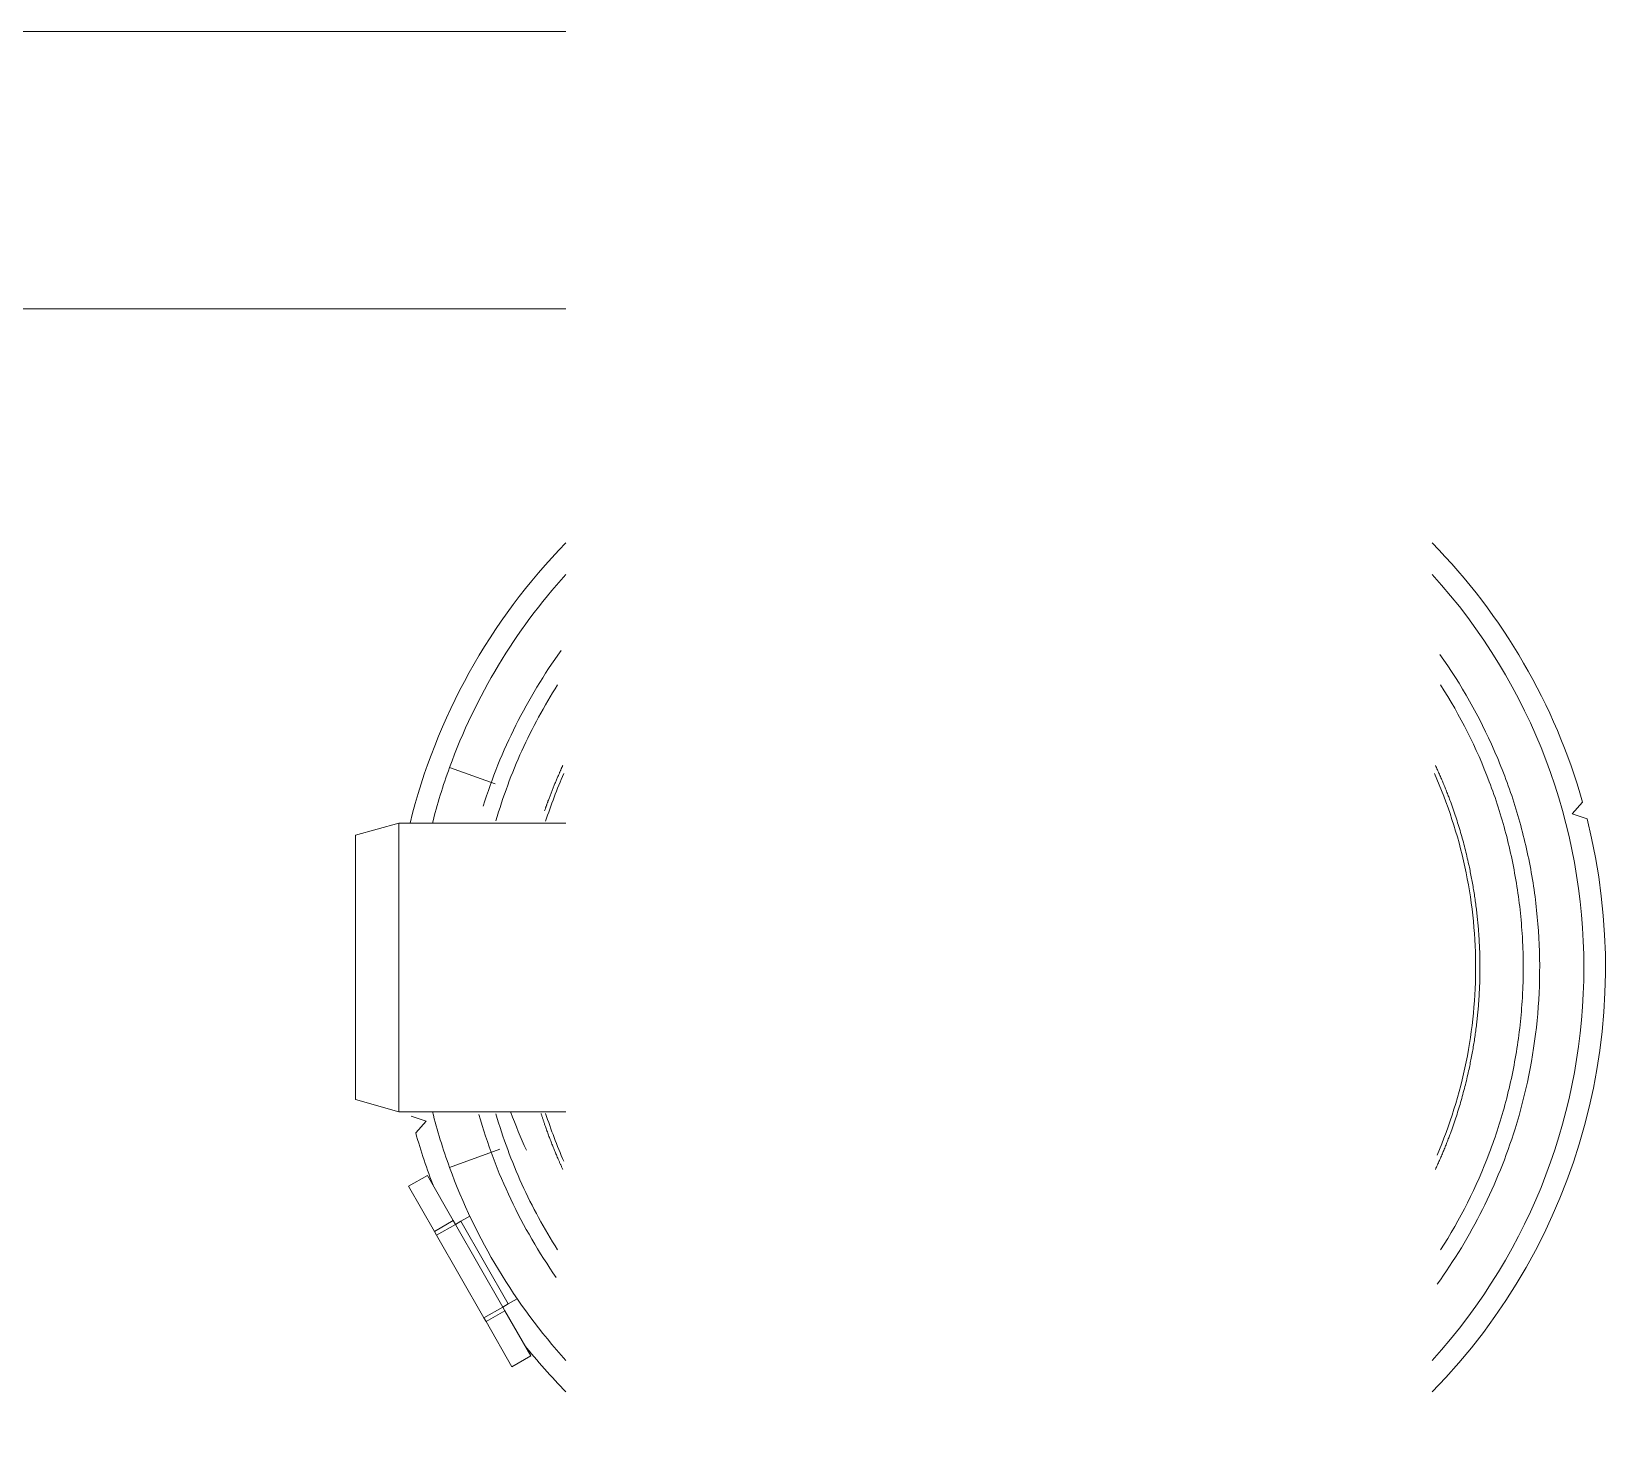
# Model space of a CAD drawing. Header units: millimetres. Extents: x 2179 to 48742, y 3478 to 161002.
# Drawn here: x 23179.7 to 23361.4, y 147777.7 to 147940.8 of the extents above; entities that cross this region are included whole.
import ezdxf

# ---------------------------------------------------------------- set-up
doc = ezdxf.new("R2010")
doc.units = ezdxf.units.MM
doc.layers.add('0-1', color=7, linetype='Continuous', lineweight=9)
doc.layers.add('2966-1_navrh dispozice stroju-HK_02_dwg-1', color=7, linetype='Continuous', lineweight=9, true_color=0x919191)

# ---------------------------------------------------------------- blocks, each defined once
blk = doc.blocks.new('2966-1_navrh dispozice stroju-HK_02_dwg_SE2254-903774-1NP _ stroje')
at = {"layer": '0-1'}
for start, end in [(0, 90), (270, 0)]:
    blk.add_arc((-9818.5, -1045.75), 16, start, end, dxfattribs=at)
blk = doc.blocks.new('2966-1_navrh dispozice stroju-HK_02_dwg_SE2253-903775-1NP _ stroje')
at = {"layer": '0-1', "flags": 128}
for points in [[(-9864.5, -827.75), (-9864.5, -981.75), (-9896.5, -981.75), (-9896.5, -827.75)], [(-9818.5, -1029.75), (-9821.1, -1029.75), (-9857.2, -1029.75)], [(-9862.44, -1061.75), (-9821.1, -1061.75), (-9818.5, -1061.75)]]:
    blk.add_lwpolyline(points, dxfattribs=at)
at = {"layer": '0-1'}
for points, knots in [([(-9896.5, -981.75), (-9896.48, -984), (-9896.45, -987.38), (-9896.3, -991.89), (-9896.13, -995.27), (-9895.92, -998.64), (-9895.65, -1002.01), (-9895.33, -1005.38), (-9894.95, -1008.74), (-9894.52, -1012.09), (-9894.03, -1015.44), (-9893.47, -1018.78), (-9892.84, -1022.1), (-9892.13, -1025.41), (-9891.34, -1028.69), (-9890.45, -1031.96), (-9889.46, -1035.19), (-9888.35, -1038.39), (-9887.11, -1041.53), (-9885.69, -1044.61), (-9884.08, -1047.58), (-9882.26, -1050.44), (-9880.18, -1053.11), (-9877.82, -1055.55), (-9875.21, -1057.7), (-9872.31, -1059.48), (-9868.05, -1061.04), (-9864.67, -1061.44), (-9862.44, -1061.75)], [0, 0, 0, 0, 0.071431, 0.107147, 0.142862, 0.178578, 0.214294, 0.250009, 0.285725, 0.321441, 0.357156, 0.392872, 0.428588, 0.464303, 0.500019, 0.535734, 0.57145, 0.607165, 0.64288, 0.678594, 0.714308, 0.75002, 0.785732, 0.821443, 0.857154, 0.892863, 0.928574, 1, 1, 1, 1]), ([(-9855.93, -1032.13), (-9857.14, -1030.34), (-9858.37, -1027.35), (-9859.67, -1023.25), (-9860.5, -1020.14), (-9861.22, -1016.99), (-9861.84, -1013.83), (-9862.39, -1010.65), (-9862.86, -1007.46), (-9863.26, -1004.27), (-9863.61, -1001.06), (-9863.89, -997.85), (-9864.1, -994.63), (-9864.26, -991.41), (-9864.4, -987.12), (-9864.46, -983.89), (-9864.5, -981.75)], [0, 0, 0, 0, 0.124908, 0.187412, 0.249918, 0.312425, 0.374932, 0.43744, 0.499947, 0.562454, 0.624961, 0.687468, 0.749975, 0.812481, 0.874988, 1, 1, 1, 1]), ([(-9821.1, -1061.75), (-9819.05, -1061.75), (-9815.98, -1061.09), (-9812.39, -1059.05), (-9810.06, -1057.01), (-9808.18, -1054.56), (-9806.79, -1051.8), (-9805.94, -1048.82), (-9805.66, -1045.75), (-9805.94, -1042.67), (-9806.79, -1039.69), (-9808.18, -1036.93), (-9810.06, -1034.48), (-9812.39, -1032.45), (-9815.98, -1030.4), (-9819.05, -1029.74), (-9821.1, -1029.75)], [0, 0, 0, 0, 0.124982, 0.187476, 0.249975, 0.312477, 0.374983, 0.437491, 0.5, 0.562509, 0.625017, 0.687523, 0.750025, 0.812524, 0.875018, 1, 1, 1, 1]), ([(-9862.46, -1061.75), (-9860.41, -1061.75), (-9857.33, -1061.1), (-9853.75, -1059.06), (-9851.42, -1057.02), (-9849.53, -1054.58), (-9848.14, -1051.82), (-9847.29, -1048.84), (-9847, -1045.77), (-9847.28, -1042.69), (-9848.12, -1039.71), (-9849.5, -1036.95), (-9852.02, -1033.68), (-9854.56, -1031.85), (-9856.44, -1031.02)], [0, 0, 0, 0, 0.142832, 0.214252, 0.285676, 0.357105, 0.428538, 0.499973, 0.57141, 0.642847, 0.714283, 0.785715, 0.857144, 1, 1, 1, 1])]:
    blk.add_open_spline(points, degree=3, knots=knots, dxfattribs=at)
blk.add_blockref('2966-1_navrh dispozice stroju-HK_02_dwg_SE2254-903774-1NP _ stroje', (0, 0))
blk = doc.blocks.new('2966-1_navrh dispozice stroju-HK_02_dwg_SE2250-903778-1NP _ stroje')
at = {"layer": '0-1'}
for start, end in [(250, 255.7197), (284.2803, 290)]:
    blk.add_arc((-9788.5, -777.75), 67.5, start, end, dxfattribs=at)
blk = doc.blocks.new('2966-1_navrh dispozice stroju-HK_02_dwg_SE2249-903779-1NP _ stroje')
at = {"layer": '0-1'}
for p, q in [((-9767.53, -835.37), (-9765.42, -841.18)), ((-9809.67, -835.91), (-9811.59, -841.18))]:
    blk.add_line(p, q, dxfattribs=at)
blk.add_blockref('2966-1_navrh dispozice stroju-HK_02_dwg_SE2250-903778-1NP _ stroje', (0, 0))
blk = doc.blocks.new('2966-1_navrh dispozice stroju-HK_02_dwg_SE2248-903780-1NP _ stroje')
at = {"layer": '0-1'}
for p, q in [((-9748.87, -834.8), (-9747.63, -836.97)), ((-9759.81, -838.84), (-9759.21, -839.88))]:
    blk.add_line(p, q, dxfattribs=at)
at = {"layer": '0-1', "flags": 128}
for points in [[(-9749.3, -835.05), (-9748.07, -837.22), (-9749.31, -835.05), (-9749.3, -835.05), (-9748.87, -834.8), (-9743.67, -831.82), (-9742.42, -833.99), (-9747.63, -836.97), (-9748.06, -837.22), (-9748.07, -837.22), (-9757.59, -842.69), (-9757.6, -842.69), (-9758.04, -842.94), (-9763.24, -845.92), (-9764.49, -843.75), (-9759.28, -840.77)], [(-9758.04, -842.94), (-9759.28, -840.77), (-9758.85, -840.52), (-9759.21, -839.88), (-9749.67, -834.41), (-9750.27, -833.37)], [(-9758.85, -840.52), (-9758.84, -840.52), (-9757.59, -842.69), (-9758.84, -840.52), (-9749.3, -835.05), (-9749.67, -834.41)]]:
    blk.add_lwpolyline(points, dxfattribs=at)
blk = doc.blocks.new('2966-1_navrh dispozice stroju-HK_02_dwg_SE2247-903781-1NP _ stroje')
at = {"layer": '0-1'}
for start, end in [(47.7946, 132.2054), (227.7946, 250), (290, 312.2054)]:
    blk.add_arc((-9788.5, -777.75), 67.5, start, end, dxfattribs=at)
blk = doc.blocks.new('2966-1_navrh dispozice stroju-HK_02_dwg_SE2246-903782-1NP _ stroje')
at = {"layer": '0-1'}
blk.add_arc((-9792.08, -778.59), 59.12, 290.0935, 294.6718, dxfattribs=at)
blk.add_blockref('2966-1_navrh dispozice stroju-HK_02_dwg_SE2247-903781-1NP _ stroje', (0, 0))
blk = doc.blocks.new('2966-1_navrh dispozice stroju-HK_02_dwg_SE2237-903791-1NP _ stroje')
at = {"layer": '0-1'}
blk.add_open_spline([(-9720.25, -1030.88), (-9722.16, -1031.67), (-9724.76, -1033.47), (-9727.35, -1036.72), (-9728.79, -1039.48), (-9729.68, -1042.46), (-9730.01, -1045.56), (-9729.75, -1048.66), (-9728.93, -1051.67), (-9727.55, -1054.46), (-9725.67, -1056.94), (-9723.33, -1059.01), (-9719.73, -1061.08), (-9716.63, -1061.75), (-9714.56, -1061.75)], degree=3, knots=[0, 0, 0, 0, 0.142845, 0.214274, 0.285708, 0.357144, 0.428582, 0.50002, 0.571457, 0.64289, 0.71432, 0.785746, 0.857167, 1, 1, 1, 1], dxfattribs=at)
blk = doc.blocks.new('2966-1_navrh dispozice stroju-HK_02_dwg_SE2236-903792-1NP _ stroje')
at = {"layer": '0-1', "flags": 128}
for points in [[(-9680.5, -827.75), (-9680.5, -981.75), (-9712.5, -981.75), (-9712.5, -827.75)], [(-9719.78, -1029.75), (-9755.9, -1029.75), (-9758.5, -1029.75)], [(-9758.5, -1061.75), (-9755.9, -1061.75), (-9714.56, -1061.75)]]:
    blk.add_lwpolyline(points, dxfattribs=at)
at = {"layer": '0-1'}
blk.add_arc((-9758.5, -1045.75), 16, 90, 270, dxfattribs=at)
for points, knots in [([(-9712.5, -981.75), (-9712.52, -983.89), (-9712.56, -987.12), (-9712.71, -991.41), (-9712.89, -994.63), (-9713.12, -997.84), (-9713.4, -1001.05), (-9713.74, -1004.26), (-9714.15, -1007.45), (-9714.61, -1010.64), (-9715.16, -1013.82), (-9715.78, -1016.98), (-9716.5, -1020.12), (-9717.33, -1023.24), (-9718.63, -1027.33), (-9719.86, -1030.32), (-9721.06, -1032.12)], [0, 0, 0, 0, 0.125013, 0.18752, 0.250027, 0.312535, 0.375042, 0.437549, 0.500056, 0.562563, 0.625071, 0.687578, 0.750085, 0.81259, 0.875093, 1, 1, 1, 1]), ([(-9714.56, -1061.75), (-9712.34, -1061.44), (-9708.95, -1061.04), (-9704.69, -1059.48), (-9701.8, -1057.7), (-9699.18, -1055.55), (-9696.82, -1053.11), (-9694.75, -1050.43), (-9692.92, -1047.58), (-9691.31, -1044.61), (-9689.9, -1041.53), (-9688.65, -1038.39), (-9687.54, -1035.19), (-9686.55, -1031.96), (-9685.66, -1028.69), (-9684.87, -1025.41), (-9684.17, -1022.1), (-9683.54, -1018.78), (-9682.98, -1015.44), (-9682.48, -1012.09), (-9682.05, -1008.74), (-9681.68, -1005.38), (-9681.35, -1002.01), (-9681.08, -998.64), (-9680.87, -995.27), (-9680.71, -991.89), (-9680.57, -987.38), (-9680.53, -984), (-9680.5, -981.75)], [0, 0, 0, 0, 0.071426, 0.107137, 0.142846, 0.178557, 0.214268, 0.24998, 0.285692, 0.321406, 0.35712, 0.392835, 0.42855, 0.464266, 0.499981, 0.535697, 0.571412, 0.607128, 0.642844, 0.678559, 0.714275, 0.749991, 0.785706, 0.821422, 0.857138, 0.892853, 0.928569, 1, 1, 1, 1]), ([(-9755.9, -1029.75), (-9757.95, -1029.74), (-9761.03, -1030.4), (-9764.61, -1032.45), (-9766.94, -1034.48), (-9768.83, -1036.93), (-9770.21, -1039.69), (-9771.06, -1042.67), (-9771.35, -1045.75), (-9771.06, -1048.82), (-9770.21, -1051.8), (-9768.83, -1054.56), (-9766.94, -1057.01), (-9764.61, -1059.05), (-9761.03, -1061.09), (-9757.95, -1061.75), (-9755.9, -1061.75)], [0, 0, 0, 0, 0.124982, 0.187476, 0.249975, 0.312477, 0.374983, 0.437491, 0.5, 0.562509, 0.625017, 0.687523, 0.750025, 0.812524, 0.875018, 1, 1, 1, 1])]:
    blk.add_open_spline(points, degree=3, knots=knots, dxfattribs=at)
blk.add_blockref('2966-1_navrh dispozice stroju-HK_02_dwg_SE2237-903791-1NP _ stroje', (0, 0))
blk = doc.blocks.new('2966-1_navrh dispozice stroju-HK_02_dwg_SE2221-903803-1NP _ stroje')
at = {"layer": '0-1'}
for points in [[(-9769.88, -718.19), (-9766.68, -719.19), (-9760.43, -721.71), (-9754.67, -725.21), (-9751.95, -727.17)], [(-9752.73, -828.88), (-9755.59, -830.87), (-9761.63, -834.39), (-9768.17, -836.84), (-9771.53, -837.79)]]:
    blk.add_open_spline(points, degree=3, dxfattribs=at)
blk = doc.blocks.new('2966-1_navrh dispozice stroju-HK_02_dwg_SE2222-903804-1NP _ stroje')
at = {"layer": '0-1'}
blk.add_open_spline([(-9824.62, -726.86), (-9821.15, -724.4), (-9815.57, -721.24), (-9807.6, -718.23), (-9801.43, -716.59), (-9795.12, -715.59), (-9788.74, -715.24), (-9780.23, -715.64), (-9773.94, -716.92), (-9769.88, -718.19)], degree=3, knots=[0, 0, 0, 0, 0.222222, 0.333333, 0.444444, 0.555556, 0.666667, 0.777778, 1, 1, 1, 1], dxfattribs=at)
blk.add_open_spline([(-9807.12, -837.3), (-9810.33, -836.3), (-9816.57, -833.78), (-9822.33, -830.28), (-9825.06, -828.32)], degree=3, dxfattribs=at)
blk = doc.blocks.new('2966-1_navrh dispozice stroju-HK_02_dwg_SE2223-903805-1NP _ stroje')
at = {"layer": '0-1'}
for points in [[(-9805.41, -835.83), (-9808.18, -835.03), (-9813.59, -833.02), (-9818.67, -830.27), (-9821.1, -828.72)], [(-9755.91, -828.72), (-9758.33, -830.27), (-9763.41, -833.02), (-9768.82, -835.03), (-9771.59, -835.83)]]:
    blk.add_open_spline(points, degree=3, dxfattribs=at)
blk = doc.blocks.new('2966-1_navrh dispozice stroju-HK_02_dwg_SE2224-903806-1NP _ stroje')
at = {"layer": '0-1'}
for points in [[(-9806.59, -830.21), (-9807.59, -829.87), (-9809.23, -829.23), (-9810.86, -828.55), (-9811.82, -828.11)], [(-9765.19, -828.11), (-9766.36, -828.66), (-9768.37, -829.47), (-9770.4, -830.23), (-9771.63, -830.62)]]:
    blk.add_open_spline(points, degree=2, knots=[0, 0, 0, 0.375, 0.625, 1, 1, 1], dxfattribs=at)
blk = doc.blocks.new('2966-1_navrh dispozice stroju-HK_02_dwg_SE2225-903807-1NP _ stroje')
at = {"layer": '0-1'}
for points in [[(-9805.37, -830.1), (-9806.3, -829.79), (-9808.16, -829.14), (-9809.98, -828.39), (-9810.88, -827.99)], [(-9766.13, -827.99), (-9767.03, -828.39), (-9768.85, -829.14), (-9770.7, -829.79), (-9771.64, -830.1)]]:
    blk.add_open_spline(points, degree=3, dxfattribs=at)
blk = doc.blocks.new('2966-1_navrh dispozice stroju-HK_02_dwg_SE2220-903808-1NP _ stroje')
at = {"layer": '0-1'}
blk.add_line((-9805.15, -827.75), (-9805.15, -847.05), dxfattribs=at)
at = {"layer": '0-1', "flags": 128}
blk.add_lwpolyline([(-9771.85, -847.05), (-9805.15, -847.05), (-9803.75, -852.05), (-9773.25, -852.05), (-9771.85, -847.04), (-9771.85, -827.75)], dxfattribs=at)
at = {"layer": '0-1'}
for points, degree, knots in [([(-9821.1, -726.78), (-9817.58, -724.53), (-9811.96, -721.7), (-9804, -719.15), (-9797.87, -717.87), (-9791.64, -717.22), (-9785.37, -717.22), (-9779.13, -717.87), (-9773, -719.15), (-9765.05, -721.7), (-9759.42, -724.53), (-9755.91, -726.78)], 3, [0, 0, 0, 0, 0.181818, 0.272727, 0.363636, 0.454545, 0.545455, 0.636364, 0.727273, 0.818182, 1, 1, 1, 1]), ([(-9811.82, -727.38), (-9807.71, -725.48), (-9800.46, -723.47), (-9794.51, -722.49), (-9788.5, -722.16), (-9782.49, -722.49), (-9776.55, -723.47), (-9769.29, -725.48), (-9765.19, -727.38)], 2, [0, 0, 0, 0.1875, 0.3125, 0.4375, 0.5625, 0.6875, 0.8125, 1, 1, 1]), ([(-9810.88, -727.5), (-9807.42, -725.97), (-9802.01, -724.2), (-9794.54, -722.98), (-9788.88, -722.65), (-9783.21, -722.9), (-9775.73, -724.02), (-9770.29, -725.71), (-9766.82, -727.2)], 3, [0, 0, 0, 0, 0.25, 0.375, 0.5, 0.625, 0.75, 1, 1, 1, 1])]:
    blk.add_open_spline(points, degree=degree, knots=knots, dxfattribs=at)
for name in ['2966-1_navrh dispozice stroju-HK_02_dwg_SE2222-903804-1NP _ stroje', '2966-1_navrh dispozice stroju-HK_02_dwg_SE2221-903803-1NP _ stroje', '2966-1_navrh dispozice stroju-HK_02_dwg_SE2224-903806-1NP _ stroje', '2966-1_navrh dispozice stroju-HK_02_dwg_SE2225-903807-1NP _ stroje', '2966-1_navrh dispozice stroju-HK_02_dwg_SE2223-903805-1NP _ stroje']:
    blk.add_blockref(name, (0, 0))
blk = doc.blocks.new('2966-1_navrh dispozice stroju-HK_02_dwg_SE2219-903809-1NP _ stroje')
at = {"layer": '0-1'}
for start, end in [(308.4489, 314.4153), (285.8185, 291.2104)]:
    blk.add_arc((-9788.5, -777.75), 70, start, end, dxfattribs=at)
blk = doc.blocks.new('2966-1_navrh dispozice stroju-HK_02_dwg_SE2218-903810-1NP _ stroje')
at = {"layer": '0-1', "flags": 128}
for points in [[(-9805.65, -709.88), (-9806.23, -711.59), (-9807.58, -710.4)], [(-9771.35, -845.61), (-9770.77, -843.9), (-9769.42, -845.09)]]:
    blk.add_lwpolyline(points, dxfattribs=at)
at = {"layer": '0-1'}
for start, end in [(45.5847, 104.1815), (105.8185, 134.4153), (225.5847, 256.2399)]:
    blk.add_arc((-9788.5, -777.75), 70, start, end, dxfattribs=at)
blk.add_blockref('2966-1_navrh dispozice stroju-HK_02_dwg_SE2219-903809-1NP _ stroje', (0, 0))
blk = doc.blocks.new('2966-1_navrh dispozice stroju-HK_02_dwg-876232-1NP _ stroje')
at = {"rotation": 328.989640494807}
for name in ['2966-1_navrh dispozice stroju-HK_02_dwg_SE2218-903810-1NP _ stroje', '2966-1_navrh dispozice stroju-HK_02_dwg_SE2246-903782-1NP _ stroje', '2966-1_navrh dispozice stroju-HK_02_dwg_SE2220-903808-1NP _ stroje', '2966-1_navrh dispozice stroju-HK_02_dwg_SE2253-903775-1NP _ stroje', '2966-1_navrh dispozice stroju-HK_02_dwg_SE2249-903779-1NP _ stroje', '2966-1_navrh dispozice stroju-HK_02_dwg_SE2236-903792-1NP _ stroje', '2966-1_navrh dispozice stroju-HK_02_dwg_SE2248-903780-1NP _ stroje']:
    blk.add_blockref(name, (-62300.54, 46431.8), dxfattribs=at)

msp = doc.modelspace()

# ---------------------------------------------------------------- block references
at = {"layer": '2966-1_navrh dispozice stroju-HK_02_dwg-1', "rotation": 301.0103595051887}
msp.add_blockref('2966-1_navrh dispozice stroju-HK_02_dwg-876232-1NP _ stroje', (16370.46, 60726.75), dxfattribs=at)

doc.saveas('drawing.dxf')
